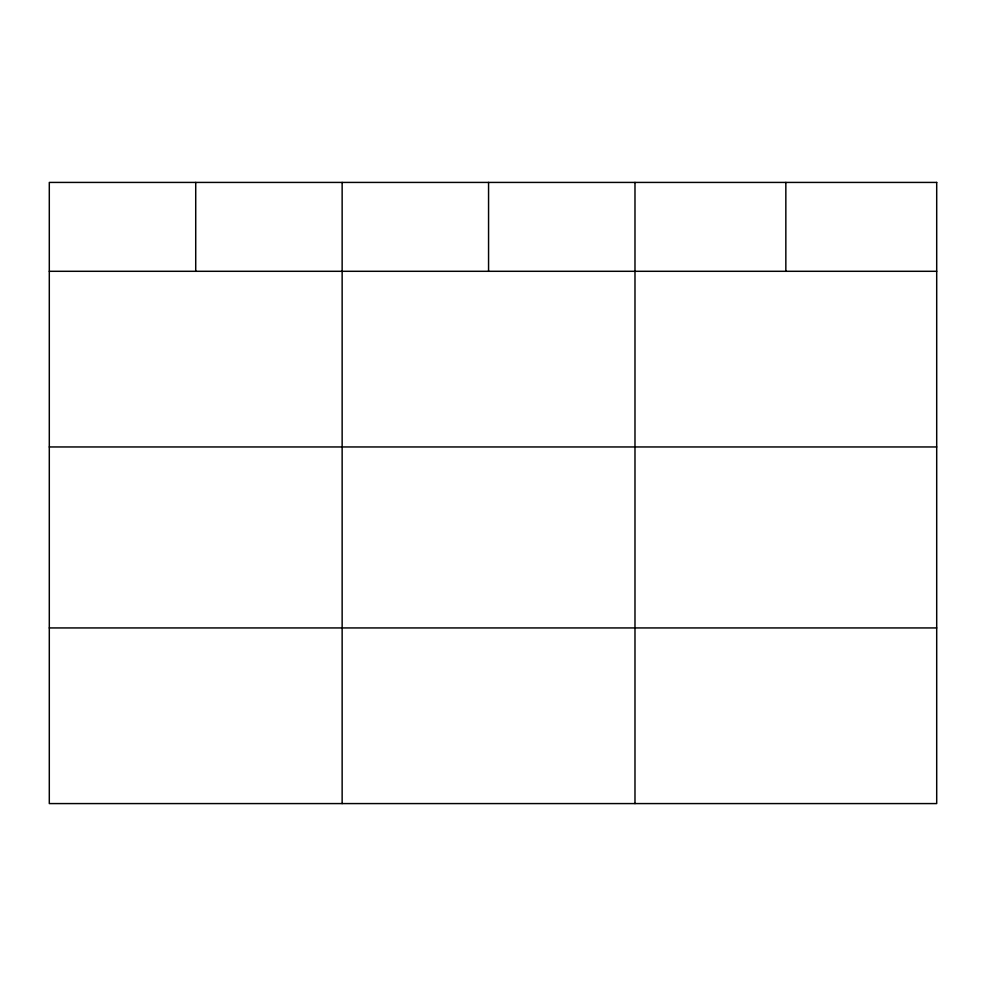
<?xml version="1.0" encoding="UTF-8"?>
<svg xmlns="http://www.w3.org/2000/svg" width="986" height="986" viewBox="0 0 986 986"><rect width="100%" height="100%" fill="white"/><g stroke="black" fill="none" stroke-linecap="round" stroke-linejoin="round"><path stroke-width="1.48" d="M49.3 271.298L936.7 271.298M49.3 446.954L936.7 446.954M49.3 627.934L936.7 627.934M785.842 182.422L785.842 271.298M634.984 182.422L634.984 803.578M488.563 182.422L488.563 271.298M342.142 182.422L342.142 803.578M195.721 182.422L195.721 271.298M936.7 182.422L49.3 182.422L49.3 803.578L936.7 803.578L936.7 182.422"/></g></svg>
